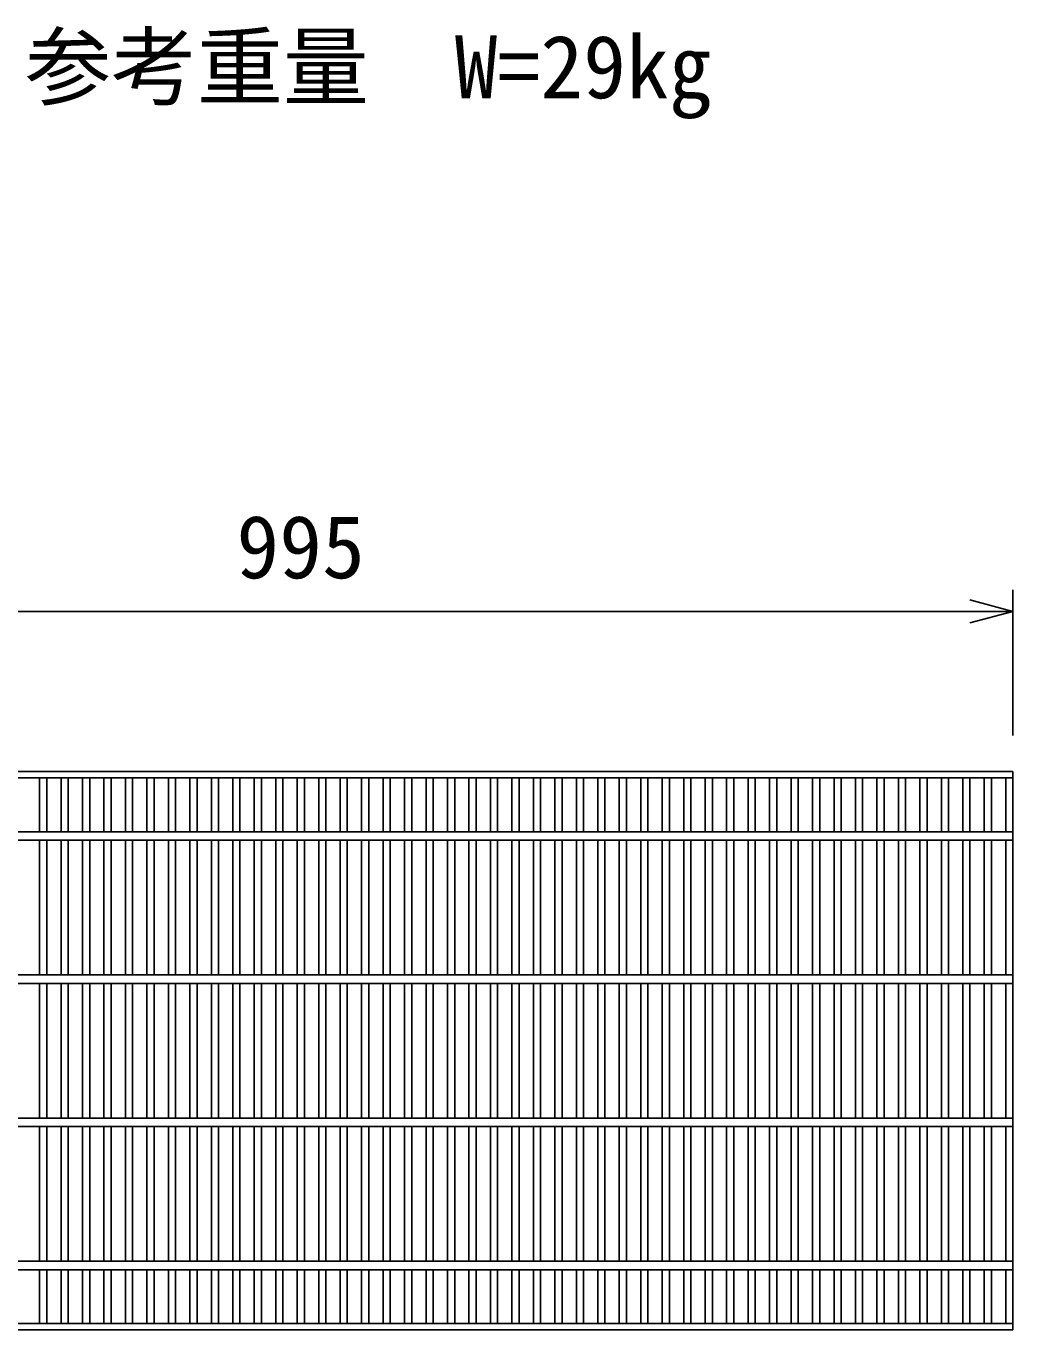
# Model space of a CAD drawing. Units: millimetres, scale not verified. Extents: x -16800 to 16800, y -5940 to 5940.
# Drawn here: x -2173 to -1483, y 142 to 1053 of the extents above; entities that cross this region are included whole.
import ezdxf
from ezdxf.enums import TextEntityAlignment as Align

# ---------------------------------------------------------------- set-up
doc = ezdxf.new("R2010")
doc.units = ezdxf.units.MM
doc.header["$LTSCALE"] = 20
doc.layers.add('0-0_DIM', color=7, linetype='Continuous', lineweight=25)
doc.layers.add('0-2_HATCH', color=6, linetype='Continuous', lineweight=25)
doc.styles.add('ＭＳ ゴシック', font='')
doc.styles.get('ＭＳ ゴシック').set_extended_font_data('MS Gothic')

msp = doc.modelspace()

# ---------------------------------------------------------------- linework, layer by layer
at = {"layer": '0-0_DIM'}
for p, q in [((-1483.07, 557.29), (-1483.07, 658.88)), ((-1483.07, 643.88), (-2478.07, 643.88))]:
    msp.add_line(p, q, dxfattribs=at)
msp.add_lwpolyline([(-1513.07, 635.84), (-1483.07, 643.88), (-1513.07, 651.92)], dxfattribs=at)
at = {"layer": '0-2_HATCH'}
for p, q in [((-1483.07, 532.07), (-2478.07, 532.07)), ((-1483.07, 142.07), (-1483.07, 532.07)), ((-2478.07, 527.57), (-1483.07, 527.57)), ((-2163.07, 490.07), (-2163.07, 527.57)), ((-2158.07, 490.07), (-2158.07, 527.57)), ((-2148.07, 490.07), (-2148.07, 527.57)), ((-2143.07, 490.07), (-2143.07, 527.57)), ((-2133.07, 490.07), (-2133.07, 527.57)), ((-2128.07, 490.07), (-2128.07, 527.57)), ((-2118.07, 490.07), (-2118.07, 527.57)), ((-2113.07, 490.07), (-2113.07, 527.57)), ((-2103.07, 490.07), (-2103.07, 527.57)), ((-2098.07, 490.07), (-2098.07, 527.57)), ((-2088.07, 490.07), (-2088.07, 527.57)), ((-2083.07, 490.07), (-2083.07, 527.57)), ((-2073.07, 490.07), (-2073.07, 527.57)), ((-2068.07, 490.07), (-2068.07, 527.57)), ((-2058.07, 490.07), (-2058.07, 527.57)), ((-2053.07, 490.07), (-2053.07, 527.57)), ((-2043.07, 490.07), (-2043.07, 527.57)), ((-2038.07, 490.07), (-2038.07, 527.57)), ((-2028.07, 490.07), (-2028.07, 527.57)), ((-2023.07, 490.07), (-2023.07, 527.57)), ((-2013.07, 490.07), (-2013.07, 527.57)), ((-2008.07, 490.07), (-2008.07, 527.57)), ((-1998.07, 490.07), (-1998.07, 527.57)), ((-1993.07, 490.07), (-1993.07, 527.57)), ((-1983.07, 490.07), (-1983.07, 527.57)), ((-1978.07, 490.07), (-1978.07, 527.57)), ((-1968.07, 490.07), (-1968.07, 527.57)), ((-1963.07, 490.07), (-1963.07, 527.57)), ((-1953.07, 490.07), (-1953.07, 527.57)), ((-1948.07, 490.07), (-1948.07, 527.57)), ((-1938.07, 490.07), (-1938.07, 527.57)), ((-1933.07, 490.07), (-1933.07, 527.57)), ((-1923.07, 490.07), (-1923.07, 527.57)), ((-1918.07, 490.07), (-1918.07, 527.57)), ((-1908.07, 490.07), (-1908.07, 527.57)), ((-1903.07, 490.07), (-1903.07, 527.57)), ((-1893.07, 490.07), (-1893.07, 527.57)), ((-1888.07, 490.07), (-1888.07, 527.57)), ((-1878.07, 490.07), (-1878.07, 527.57)), ((-1873.07, 490.07), (-1873.07, 527.57)), ((-1863.07, 490.07), (-1863.07, 527.57)), ((-1858.07, 490.07), (-1858.07, 527.57)), ((-1848.07, 490.07), (-1848.07, 527.57)), ((-1843.07, 490.07), (-1843.07, 527.57)), ((-1833.07, 490.07), (-1833.07, 527.57)), ((-1828.07, 490.07), (-1828.07, 527.57)), ((-1818.07, 490.07), (-1818.07, 527.57)), ((-1813.07, 490.07), (-1813.07, 527.57)), ((-1803.07, 490.07), (-1803.07, 527.57)), ((-1798.07, 490.07), (-1798.07, 527.57)), ((-1788.07, 490.07), (-1788.07, 527.57)), ((-1783.07, 490.07), (-1783.07, 527.57)), ((-1773.07, 490.07), (-1773.07, 527.57)), ((-1768.07, 490.07), (-1768.07, 527.57)), ((-1758.07, 490.07), (-1758.07, 527.57)), ((-1753.07, 490.07), (-1753.07, 527.57)), ((-1743.07, 490.07), (-1743.07, 527.57)), ((-1738.07, 490.07), (-1738.07, 527.57)), ((-1728.07, 490.07), (-1728.07, 527.57)), ((-1723.07, 490.07), (-1723.07, 527.57)), ((-1713.07, 490.07), (-1713.07, 527.57)), ((-1708.07, 490.07), (-1708.07, 527.57)), ((-1698.07, 490.07), (-1698.07, 527.57)), ((-1693.07, 490.07), (-1693.07, 527.57)), ((-1683.07, 490.07), (-1683.07, 527.57)), ((-1678.07, 490.07), (-1678.07, 527.57)), ((-1668.07, 490.07), (-1668.07, 527.57)), ((-1663.07, 490.07), (-1663.07, 527.57)), ((-1653.07, 490.07), (-1653.07, 527.57)), ((-1648.07, 490.07), (-1648.07, 527.57)), ((-1638.07, 490.07), (-1638.07, 527.57)), ((-1633.07, 490.07), (-1633.07, 527.57)), ((-1623.07, 490.07), (-1623.07, 527.57)), ((-1618.07, 490.07), (-1618.07, 527.57)), ((-1608.07, 490.07), (-1608.07, 527.57)), ((-1603.07, 490.07), (-1603.07, 527.57)), ((-1593.07, 490.07), (-1593.07, 527.57)), ((-1588.07, 490.07), (-1588.07, 527.57)), ((-1578.07, 490.07), (-1578.07, 527.57)), ((-1573.07, 490.07), (-1573.07, 527.57)), ((-1563.07, 490.07), (-1563.07, 527.57)), ((-1558.07, 490.07), (-1558.07, 527.57)), ((-1548.07, 490.07), (-1548.07, 527.57)), ((-1543.07, 490.07), (-1543.07, 527.57)), ((-1533.07, 490.07), (-1533.07, 527.57)), ((-1528.07, 490.07), (-1528.07, 527.57)), ((-1518.07, 490.07), (-1518.07, 527.57)), ((-1513.07, 490.07), (-1513.07, 527.57)), ((-1503.07, 490.07), (-1503.07, 527.57)), ((-1498.07, 490.07), (-1498.07, 527.57)), ((-1488.07, 490.07), (-1488.07, 527.57)), ((-2478.07, 490.07), (-1483.07, 490.07)), ((-2478.07, 484.07), (-1483.07, 484.07)), ((-2163.07, 390.07), (-2163.07, 484.07)), ((-2158.07, 390.07), (-2158.07, 484.07)), ((-2148.07, 390.07), (-2148.07, 484.07)), ((-2143.07, 390.07), (-2143.07, 484.07)), ((-2133.07, 390.07), (-2133.07, 484.07)), ((-2128.07, 390.07), (-2128.07, 484.07)), ((-2118.07, 390.07), (-2118.07, 484.07)), ((-2113.07, 390.07), (-2113.07, 484.07)), ((-2103.07, 390.07), (-2103.07, 484.07)), ((-2098.07, 390.07), (-2098.07, 484.07)), ((-2088.07, 390.07), (-2088.07, 484.07)), ((-2083.07, 390.07), (-2083.07, 484.07)), ((-2073.07, 390.07), (-2073.07, 484.07)), ((-2068.07, 390.07), (-2068.07, 484.07)), ((-2058.07, 390.07), (-2058.07, 484.07)), ((-2053.07, 390.07), (-2053.07, 484.07)), ((-2043.07, 390.07), (-2043.07, 484.07)), ((-2038.07, 390.07), (-2038.07, 484.07)), ((-2028.07, 390.07), (-2028.07, 484.07)), ((-2023.07, 390.07), (-2023.07, 484.07)), ((-2013.07, 390.07), (-2013.07, 484.07)), ((-2008.07, 390.07), (-2008.07, 484.07)), ((-1998.07, 390.07), (-1998.07, 484.07)), ((-1993.07, 390.07), (-1993.07, 484.07)), ((-1983.07, 390.07), (-1983.07, 484.07)), ((-1978.07, 390.07), (-1978.07, 484.07)), ((-1968.07, 390.07), (-1968.07, 484.07)), ((-1963.07, 390.07), (-1963.07, 484.07)), ((-1953.07, 390.07), (-1953.07, 484.07)), ((-1948.07, 390.07), (-1948.07, 484.07)), ((-1938.07, 390.07), (-1938.07, 484.07)), ((-1933.07, 390.07), (-1933.07, 484.07)), ((-1923.07, 390.07), (-1923.07, 484.07)), ((-1918.07, 390.07), (-1918.07, 484.07)), ((-1908.07, 390.07), (-1908.07, 484.07)), ((-1903.07, 390.07), (-1903.07, 484.07)), ((-1893.07, 390.07), (-1893.07, 484.07)), ((-1888.07, 390.07), (-1888.07, 484.07)), ((-1878.07, 390.07), (-1878.07, 484.07)), ((-1873.07, 390.07), (-1873.07, 484.07)), ((-1863.07, 390.07), (-1863.07, 484.07)), ((-1858.07, 390.07), (-1858.07, 484.07)), ((-1848.07, 390.07), (-1848.07, 484.07)), ((-1843.07, 390.07), (-1843.07, 484.07)), ((-1833.07, 390.07), (-1833.07, 484.07)), ((-1828.07, 390.07), (-1828.07, 484.07)), ((-1818.07, 390.07), (-1818.07, 484.07)), ((-1813.07, 390.07), (-1813.07, 484.07)), ((-1803.07, 390.07), (-1803.07, 484.07)), ((-1798.07, 390.07), (-1798.07, 484.07)), ((-1788.07, 390.07), (-1788.07, 484.07)), ((-1783.07, 390.07), (-1783.07, 484.07)), ((-1773.07, 390.07), (-1773.07, 484.07)), ((-1768.07, 390.07), (-1768.07, 484.07)), ((-1758.07, 390.07), (-1758.07, 484.07)), ((-1753.07, 390.07), (-1753.07, 484.07)), ((-1743.07, 390.07), (-1743.07, 484.07)), ((-1738.07, 390.07), (-1738.07, 484.07)), ((-1728.07, 390.07), (-1728.07, 484.07)), ((-1723.07, 390.07), (-1723.07, 484.07)), ((-1713.07, 390.07), (-1713.07, 484.07)), ((-1708.07, 390.07), (-1708.07, 484.07)), ((-1698.07, 390.07), (-1698.07, 484.07)), ((-1693.07, 390.07), (-1693.07, 484.07)), ((-1683.07, 390.07), (-1683.07, 484.07)), ((-1678.07, 390.07), (-1678.07, 484.07)), ((-1668.07, 390.07), (-1668.07, 484.07)), ((-1663.07, 390.07), (-1663.07, 484.07)), ((-1653.07, 390.07), (-1653.07, 484.07)), ((-1648.07, 390.07), (-1648.07, 484.07)), ((-1638.07, 390.07), (-1638.07, 484.07)), ((-1633.07, 390.07), (-1633.07, 484.07)), ((-1623.07, 390.07), (-1623.07, 484.07)), ((-1618.07, 390.07), (-1618.07, 484.07)), ((-1608.07, 390.07), (-1608.07, 484.07)), ((-1603.07, 390.07), (-1603.07, 484.07)), ((-1593.07, 390.07), (-1593.07, 484.07)), ((-1588.07, 390.07), (-1588.07, 484.07)), ((-1578.07, 390.07), (-1578.07, 484.07)), ((-1573.07, 390.07), (-1573.07, 484.07)), ((-1563.07, 390.07), (-1563.07, 484.07)), ((-1558.07, 390.07), (-1558.07, 484.07)), ((-1548.07, 390.07), (-1548.07, 484.07)), ((-1543.07, 390.07), (-1543.07, 484.07)), ((-1533.07, 390.07), (-1533.07, 484.07)), ((-1528.07, 390.07), (-1528.07, 484.07)), ((-1518.07, 390.07), (-1518.07, 484.07)), ((-1513.07, 390.07), (-1513.07, 484.07)), ((-1503.07, 390.07), (-1503.07, 484.07)), ((-1498.07, 390.07), (-1498.07, 484.07)), ((-1488.07, 390.07), (-1488.07, 484.07)), ((-2478.07, 390.07), (-1483.07, 390.07)), ((-2478.07, 384.07), (-1483.07, 384.07)), ((-2163.07, 290.07), (-2163.07, 384.07)), ((-2158.07, 290.07), (-2158.07, 384.07)), ((-2148.07, 290.07), (-2148.07, 384.07)), ((-2143.07, 290.07), (-2143.07, 384.07)), ((-2133.07, 290.07), (-2133.07, 384.07)), ((-2128.07, 290.07), (-2128.07, 384.07)), ((-2118.07, 290.07), (-2118.07, 384.07)), ((-2113.07, 290.07), (-2113.07, 384.07)), ((-2103.07, 290.07), (-2103.07, 384.07)), ((-2098.07, 290.07), (-2098.07, 384.07)), ((-2088.07, 290.07), (-2088.07, 384.07)), ((-2083.07, 290.07), (-2083.07, 384.07)), ((-2073.07, 290.07), (-2073.07, 384.07)), ((-2068.07, 290.07), (-2068.07, 384.07)), ((-2058.07, 290.07), (-2058.07, 384.07)), ((-2053.07, 290.07), (-2053.07, 384.07)), ((-2043.07, 290.07), (-2043.07, 384.07)), ((-2038.07, 290.07), (-2038.07, 384.07)), ((-2028.07, 290.07), (-2028.07, 384.07)), ((-2023.07, 290.07), (-2023.07, 384.07)), ((-2013.07, 290.07), (-2013.07, 384.07)), ((-2008.07, 290.07), (-2008.07, 384.07)), ((-1998.07, 290.07), (-1998.07, 384.07)), ((-1993.07, 290.07), (-1993.07, 384.07)), ((-1983.07, 290.07), (-1983.07, 384.07)), ((-1978.07, 290.07), (-1978.07, 384.07)), ((-1968.07, 290.07), (-1968.07, 384.07)), ((-1963.07, 290.07), (-1963.07, 384.07)), ((-1953.07, 290.07), (-1953.07, 384.07)), ((-1948.07, 290.07), (-1948.07, 384.07)), ((-1938.07, 290.07), (-1938.07, 384.07)), ((-1933.07, 290.07), (-1933.07, 384.07)), ((-1923.07, 290.07), (-1923.07, 384.07)), ((-1918.07, 290.07), (-1918.07, 384.07)), ((-1908.07, 290.07), (-1908.07, 384.07)), ((-1903.07, 290.07), (-1903.07, 384.07)), ((-1893.07, 290.07), (-1893.07, 384.07)), ((-1888.07, 290.07), (-1888.07, 384.07)), ((-1878.07, 290.07), (-1878.07, 384.07)), ((-1873.07, 290.07), (-1873.07, 384.07)), ((-1863.07, 290.07), (-1863.07, 384.07)), ((-1858.07, 290.07), (-1858.07, 384.07)), ((-1848.07, 290.07), (-1848.07, 384.07)), ((-1843.07, 290.07), (-1843.07, 384.07)), ((-1833.07, 290.07), (-1833.07, 384.07)), ((-1828.07, 290.07), (-1828.07, 384.07)), ((-1818.07, 290.07), (-1818.07, 384.07)), ((-1813.07, 290.07), (-1813.07, 384.07)), ((-1803.07, 290.07), (-1803.07, 384.07)), ((-1798.07, 290.07), (-1798.07, 384.07)), ((-1788.07, 290.07), (-1788.07, 384.07)), ((-1783.07, 290.07), (-1783.07, 384.07)), ((-1773.07, 290.07), (-1773.07, 384.07)), ((-1768.07, 290.07), (-1768.07, 384.07)), ((-1758.07, 290.07), (-1758.07, 384.07)), ((-1753.07, 290.07), (-1753.07, 384.07)), ((-1743.07, 290.07), (-1743.07, 384.07)), ((-1738.07, 290.07), (-1738.07, 384.07)), ((-1728.07, 290.07), (-1728.07, 384.07)), ((-1723.07, 290.07), (-1723.07, 384.07)), ((-1713.07, 290.07), (-1713.07, 384.07)), ((-1708.07, 290.07), (-1708.07, 384.07)), ((-1698.07, 290.07), (-1698.07, 384.07)), ((-1693.07, 290.07), (-1693.07, 384.07)), ((-1683.07, 290.07), (-1683.07, 384.07)), ((-1678.07, 290.07), (-1678.07, 384.07)), ((-1668.07, 290.07), (-1668.07, 384.07)), ((-1663.07, 290.07), (-1663.07, 384.07)), ((-1653.07, 290.07), (-1653.07, 384.07)), ((-1648.07, 290.07), (-1648.07, 384.07)), ((-1638.07, 290.07), (-1638.07, 384.07)), ((-1633.07, 290.07), (-1633.07, 384.07)), ((-1623.07, 290.07), (-1623.07, 384.07)), ((-1618.07, 290.07), (-1618.07, 384.07)), ((-1608.07, 290.07), (-1608.07, 384.07)), ((-1603.07, 290.07), (-1603.07, 384.07)), ((-1593.07, 290.07), (-1593.07, 384.07)), ((-1588.07, 290.07), (-1588.07, 384.07)), ((-1578.07, 290.07), (-1578.07, 384.07)), ((-1573.07, 290.07), (-1573.07, 384.07)), ((-1563.07, 290.07), (-1563.07, 384.07)), ((-1558.07, 290.07), (-1558.07, 384.07)), ((-1548.07, 290.07), (-1548.07, 384.07)), ((-1543.07, 290.07), (-1543.07, 384.07)), ((-1533.07, 290.07), (-1533.07, 384.07)), ((-1528.07, 290.07), (-1528.07, 384.07)), ((-1518.07, 290.07), (-1518.07, 384.07)), ((-1513.07, 290.07), (-1513.07, 384.07)), ((-1503.07, 290.07), (-1503.07, 384.07)), ((-1498.07, 290.07), (-1498.07, 384.07)), ((-1488.07, 290.07), (-1488.07, 384.07)), ((-2478.07, 290.07), (-1483.07, 290.07)), ((-2478.07, 284.07), (-1483.07, 284.07)), ((-2163.07, 190.07), (-2163.07, 284.07)), ((-2158.07, 190.07), (-2158.07, 284.07)), ((-2148.07, 190.07), (-2148.07, 284.07)), ((-2143.07, 190.07), (-2143.07, 284.07)), ((-2133.07, 190.07), (-2133.07, 284.07)), ((-2128.07, 190.07), (-2128.07, 284.07)), ((-2118.07, 190.07), (-2118.07, 284.07)), ((-2113.07, 190.07), (-2113.07, 284.07)), ((-2103.07, 190.07), (-2103.07, 284.07)), ((-2098.07, 190.07), (-2098.07, 284.07)), ((-2088.07, 190.07), (-2088.07, 284.07)), ((-2083.07, 190.07), (-2083.07, 284.07)), ((-2073.07, 190.07), (-2073.07, 284.07)), ((-2068.07, 190.07), (-2068.07, 284.07)), ((-2058.07, 190.07), (-2058.07, 284.07)), ((-2053.07, 190.07), (-2053.07, 284.07)), ((-2043.07, 190.07), (-2043.07, 284.07)), ((-2038.07, 190.07), (-2038.07, 284.07)), ((-2028.07, 190.07), (-2028.07, 284.07)), ((-2023.07, 190.07), (-2023.07, 284.07)), ((-2013.07, 190.07), (-2013.07, 284.07)), ((-2008.07, 190.07), (-2008.07, 284.07)), ((-1998.07, 190.07), (-1998.07, 284.07)), ((-1993.07, 190.07), (-1993.07, 284.07)), ((-1983.07, 190.07), (-1983.07, 284.07)), ((-1978.07, 190.07), (-1978.07, 284.07)), ((-1968.07, 190.07), (-1968.07, 284.07)), ((-1963.07, 190.07), (-1963.07, 284.07)), ((-1953.07, 190.07), (-1953.07, 284.07)), ((-1948.07, 190.07), (-1948.07, 284.07)), ((-1938.07, 190.07), (-1938.07, 284.07)), ((-1933.07, 190.07), (-1933.07, 284.07)), ((-1923.07, 190.07), (-1923.07, 284.07)), ((-1918.07, 190.07), (-1918.07, 284.07)), ((-1908.07, 190.07), (-1908.07, 284.07)), ((-1903.07, 190.07), (-1903.07, 284.07)), ((-1893.07, 190.07), (-1893.07, 284.07)), ((-1888.07, 190.07), (-1888.07, 284.07)), ((-1878.07, 190.07), (-1878.07, 284.07)), ((-1873.07, 190.07), (-1873.07, 284.07)), ((-1863.07, 190.07), (-1863.07, 284.07)), ((-1858.07, 190.07), (-1858.07, 284.07)), ((-1848.07, 190.07), (-1848.07, 284.07)), ((-1843.07, 190.07), (-1843.07, 284.07)), ((-1833.07, 190.07), (-1833.07, 284.07)), ((-1828.07, 190.07), (-1828.07, 284.07)), ((-1818.07, 190.07), (-1818.07, 284.07)), ((-1813.07, 190.07), (-1813.07, 284.07)), ((-1803.07, 190.07), (-1803.07, 284.07)), ((-1798.07, 190.07), (-1798.07, 284.07)), ((-1788.07, 190.07), (-1788.07, 284.07)), ((-1783.07, 190.07), (-1783.07, 284.07)), ((-1773.07, 190.07), (-1773.07, 284.07)), ((-1768.07, 190.07), (-1768.07, 284.07)), ((-1758.07, 190.07), (-1758.07, 284.07)), ((-1753.07, 190.07), (-1753.07, 284.07)), ((-1743.07, 190.07), (-1743.07, 284.07)), ((-1738.07, 190.07), (-1738.07, 284.07)), ((-1728.07, 190.07), (-1728.07, 284.07)), ((-1723.07, 190.07), (-1723.07, 284.07)), ((-1713.07, 190.07), (-1713.07, 284.07)), ((-1708.07, 190.07), (-1708.07, 284.07)), ((-1698.07, 190.07), (-1698.07, 284.07)), ((-1693.07, 190.07), (-1693.07, 284.07)), ((-1683.07, 190.07), (-1683.07, 284.07)), ((-1678.07, 190.07), (-1678.07, 284.07)), ((-1668.07, 190.07), (-1668.07, 284.07)), ((-1663.07, 190.07), (-1663.07, 284.07)), ((-1653.07, 190.07), (-1653.07, 284.07)), ((-1648.07, 190.07), (-1648.07, 284.07)), ((-1638.07, 190.07), (-1638.07, 284.07)), ((-1633.07, 190.07), (-1633.07, 284.07)), ((-1623.07, 190.07), (-1623.07, 284.07)), ((-1618.07, 190.07), (-1618.07, 284.07)), ((-1608.07, 190.07), (-1608.07, 284.07)), ((-1603.07, 190.07), (-1603.07, 284.07)), ((-1593.07, 190.07), (-1593.07, 284.07)), ((-1588.07, 190.07), (-1588.07, 284.07)), ((-1578.07, 190.07), (-1578.07, 284.07)), ((-1573.07, 190.07), (-1573.07, 284.07)), ((-1563.07, 190.07), (-1563.07, 284.07)), ((-1558.07, 190.07), (-1558.07, 284.07)), ((-1548.07, 190.07), (-1548.07, 284.07)), ((-1543.07, 190.07), (-1543.07, 284.07)), ((-1533.07, 190.07), (-1533.07, 284.07)), ((-1528.07, 190.07), (-1528.07, 284.07)), ((-1518.07, 190.07), (-1518.07, 284.07)), ((-1513.07, 190.07), (-1513.07, 284.07)), ((-1503.07, 190.07), (-1503.07, 284.07)), ((-1498.07, 190.07), (-1498.07, 284.07)), ((-1488.07, 190.07), (-1488.07, 284.07)), ((-2478.07, 190.07), (-1483.07, 190.07)), ((-2478.07, 184.07), (-1483.07, 184.07)), ((-2163.07, 146.57), (-2163.07, 184.07)), ((-2158.07, 146.57), (-2158.07, 184.07)), ((-2148.07, 146.57), (-2148.07, 184.07)), ((-2143.07, 146.57), (-2143.07, 184.07)), ((-2133.07, 146.57), (-2133.07, 184.07)), ((-2128.07, 146.57), (-2128.07, 184.07)), ((-2118.07, 146.57), (-2118.07, 184.07)), ((-2113.07, 146.57), (-2113.07, 184.07)), ((-2103.07, 146.57), (-2103.07, 184.07)), ((-2098.07, 146.57), (-2098.07, 184.07)), ((-2088.07, 146.57), (-2088.07, 184.07)), ((-2083.07, 146.57), (-2083.07, 184.07)), ((-2073.07, 146.57), (-2073.07, 184.07)), ((-2068.07, 146.57), (-2068.07, 184.07)), ((-2058.07, 146.57), (-2058.07, 184.07)), ((-2053.07, 146.57), (-2053.07, 184.07)), ((-2043.07, 146.57), (-2043.07, 184.07)), ((-2038.07, 146.57), (-2038.07, 184.07)), ((-2028.07, 146.57), (-2028.07, 184.07)), ((-2023.07, 146.57), (-2023.07, 184.07)), ((-2013.07, 146.57), (-2013.07, 184.07)), ((-2008.07, 146.57), (-2008.07, 184.07)), ((-1998.07, 146.57), (-1998.07, 184.07)), ((-1993.07, 146.57), (-1993.07, 184.07)), ((-1983.07, 146.57), (-1983.07, 184.07)), ((-1978.07, 146.57), (-1978.07, 184.07)), ((-1968.07, 146.57), (-1968.07, 184.07)), ((-1963.07, 146.57), (-1963.07, 184.07)), ((-1953.07, 146.57), (-1953.07, 184.07)), ((-1948.07, 146.57), (-1948.07, 184.07)), ((-1938.07, 146.57), (-1938.07, 184.07)), ((-1933.07, 146.57), (-1933.07, 184.07)), ((-1923.07, 146.57), (-1923.07, 184.07)), ((-1918.07, 146.57), (-1918.07, 184.07)), ((-1908.07, 146.57), (-1908.07, 184.07)), ((-1903.07, 146.57), (-1903.07, 184.07)), ((-1893.07, 146.57), (-1893.07, 184.07)), ((-1888.07, 146.57), (-1888.07, 184.07)), ((-1878.07, 146.57), (-1878.07, 184.07)), ((-1873.07, 146.57), (-1873.07, 184.07)), ((-1863.07, 146.57), (-1863.07, 184.07)), ((-1858.07, 146.57), (-1858.07, 184.07)), ((-1848.07, 146.57), (-1848.07, 184.07)), ((-1843.07, 146.57), (-1843.07, 184.07)), ((-1833.07, 146.57), (-1833.07, 184.07)), ((-1828.07, 146.57), (-1828.07, 184.07)), ((-1818.07, 146.57), (-1818.07, 184.07)), ((-1813.07, 146.57), (-1813.07, 184.07)), ((-1803.07, 146.57), (-1803.07, 184.07)), ((-1798.07, 146.57), (-1798.07, 184.07)), ((-1788.07, 146.57), (-1788.07, 184.07)), ((-1783.07, 146.57), (-1783.07, 184.07)), ((-1773.07, 146.57), (-1773.07, 184.07)), ((-1768.07, 146.57), (-1768.07, 184.07)), ((-1758.07, 146.57), (-1758.07, 184.07)), ((-1753.07, 146.57), (-1753.07, 184.07)), ((-1743.07, 146.57), (-1743.07, 184.07)), ((-1738.07, 146.57), (-1738.07, 184.07)), ((-1728.07, 146.57), (-1728.07, 184.07)), ((-1723.07, 146.57), (-1723.07, 184.07)), ((-1713.07, 146.57), (-1713.07, 184.07)), ((-1708.07, 146.57), (-1708.07, 184.07)), ((-1698.07, 146.57), (-1698.07, 184.07)), ((-1693.07, 146.57), (-1693.07, 184.07)), ((-1683.07, 146.57), (-1683.07, 184.07)), ((-1678.07, 146.57), (-1678.07, 184.07)), ((-1668.07, 146.57), (-1668.07, 184.07)), ((-1663.07, 146.57), (-1663.07, 184.07)), ((-1653.07, 146.57), (-1653.07, 184.07)), ((-1648.07, 146.57), (-1648.07, 184.07)), ((-1638.07, 146.57), (-1638.07, 184.07)), ((-1633.07, 146.57), (-1633.07, 184.07)), ((-1623.07, 146.57), (-1623.07, 184.07)), ((-1618.07, 146.57), (-1618.07, 184.07)), ((-1608.07, 146.57), (-1608.07, 184.07)), ((-1603.07, 146.57), (-1603.07, 184.07)), ((-1593.07, 146.57), (-1593.07, 184.07)), ((-1588.07, 146.57), (-1588.07, 184.07)), ((-1578.07, 146.57), (-1578.07, 184.07)), ((-1573.07, 146.57), (-1573.07, 184.07)), ((-1563.07, 146.57), (-1563.07, 184.07)), ((-1558.07, 146.57), (-1558.07, 184.07)), ((-1548.07, 146.57), (-1548.07, 184.07)), ((-1543.07, 146.57), (-1543.07, 184.07)), ((-1533.07, 146.57), (-1533.07, 184.07)), ((-1528.07, 146.57), (-1528.07, 184.07)), ((-1518.07, 146.57), (-1518.07, 184.07)), ((-1513.07, 146.57), (-1513.07, 184.07)), ((-1503.07, 146.57), (-1503.07, 184.07)), ((-1498.07, 146.57), (-1498.07, 184.07)), ((-1488.07, 146.57), (-1488.07, 184.07)), ((-1483.07, 146.57), (-2478.07, 146.57)), ((-2478.07, 142.07), (-1483.07, 142.07))]:
    msp.add_line(p, q, dxfattribs=at)

# ---------------------------------------------------------------- texts
at = {"layer": '0-0_DIM', "style": 'ＭＳ ゴシック'}
for s, p in [('参考重量\u3000W=29kg', (-2173.08, 989.16)), ('995', (-2025.57, 653.88))]:
    msp.add_text(s, height=43.99, dxfattribs=at).set_placement(p, align=Align.BOTTOM_LEFT)

doc.saveas('drawing.dxf')
